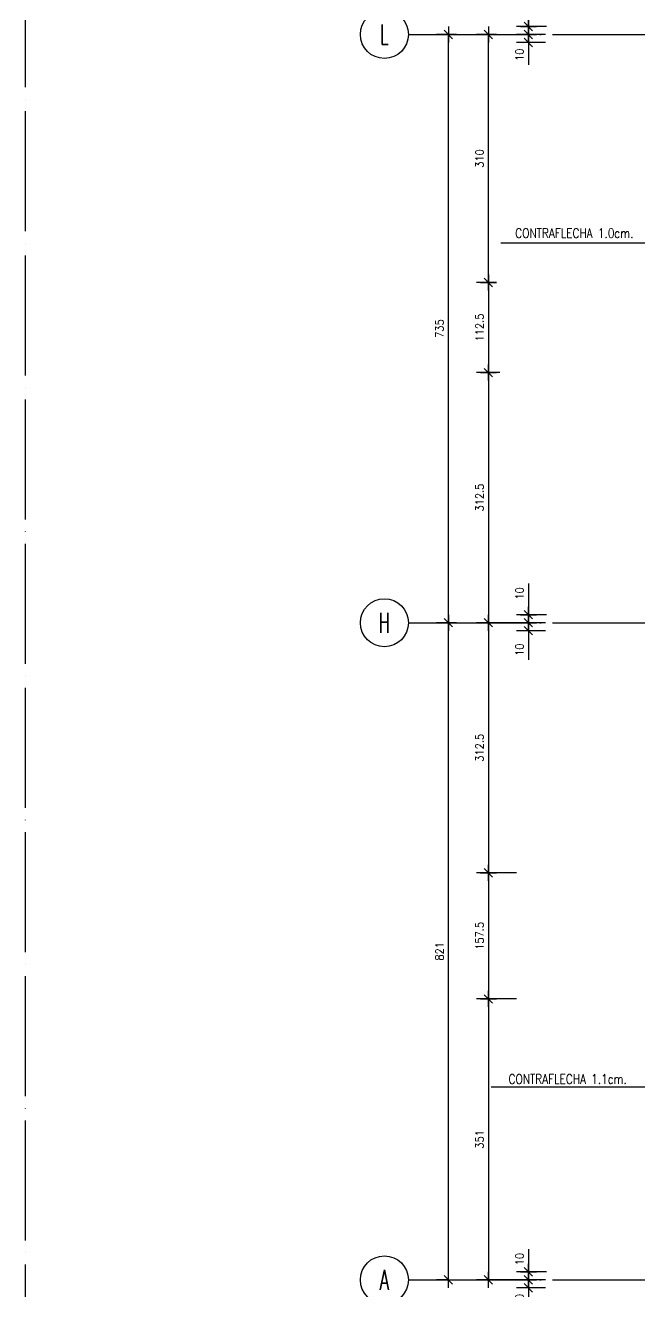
# Model space of a CAD drawing. Extents: x 2783 to 11950, y 3653 to 11429.
# Drawn here: x 2870 to 3638, y 4848 to 6430 of the extents above; entities that cross this region are included whole.
import ezdxf
from ezdxf.enums import TextEntityAlignment as Align

# ---------------------------------------------------------------- set-up
doc = ezdxf.new("R2010")
doc.units = 0
doc.header["$LTSCALE"] = 60
doc.header["$PDMODE"] = 1
doc.linetypes.add('EJES', pattern=[3, 2.5, -0.25, 0, -0.25])
doc.layers.get('0').update_dxf_attribs({"linetype": 'CONTINUOUS'})
doc.layers.get('DEFPOINTS').update_dxf_attribs({"linetype": 'CONTINUOUS'})
for name, color, linetype in [('COTAS', 3, 'CONTINUOUS'), ('EJES', 1, 'EJES'), ('TEXTOS', 2, 'CONTINUOUS'), ('TITULO', 6, 'CONTINUOUS')]:
    doc.layers.add(name, color=color, linetype=linetype)
doc.layers.add('CROP', color=8, linetype='EJES', plot=False)
doc.styles.add('COTAS', font='romans.shx', dxfattribs={"width": 0.9})
doc.styles.add('ROMANS', font='romans.shx', dxfattribs={"width": 0.9, "height": 10})
doc.dimstyles.new('50', dxfattribs={"dimtxt": 10, "dimasz": 1, "dimexe": 15, "dimexo": 0, "dimgap": 6, "dimtad": 1, "dimdec": 8, "dimdsep": 46, "dimtxsty": 'COTAS', "dimblk": '$COTA$', "dimcen": 0.09, "dimdle": 10, "dimclrd": 256, "dimclre": 256, "dimclrt": 2, "dimadec": 0, "dimazin": 0, "dimtfac": 1, "dimtdec": 8, "dimtmove": 0, "dimatfit": 2, "dimfxl": 35, "dimfxlon": 1, "dimtolj": 1, "dimarcsym": 0})
doc.dimstyles.new('50$7', dxfattribs={"dimtxt": 10, "dimasz": 12, "dimexe": 15, "dimexo": 0, "dimgap": 6, "dimtad": 1, "dimdec": 8, "dimdsep": 46, "dimtxsty": 'COTAS', "dimblk": '$COTA$', "dimcen": 0.09, "dimdle": 10, "dimclrd": 256, "dimclre": 256, "dimclrt": 2, "dimadec": 0, "dimazin": 0, "dimtfac": 1, "dimtdec": 8, "dimtmove": 0, "dimatfit": 2, "dimfxl": 35, "dimfxlon": 1, "dimtolj": 1, "dimarcsym": 0})

# ---------------------------------------------------------------- blocks, each defined once
blk = doc.blocks.new('*U8')
at = {"layer": 'CROP'}
blk.add_lwpolyline([(-1974.1, -572.3), (3557.7, -572.3), (3557.7, 2997.6), (-1974.1, 2997.6)], close=True, dxfattribs=at)
at = {"color": 2, "style": 'COTAS', "width": 0.9}
blk.add_attdef('ESCALA', (29.5, -27), '', height=12, dxfattribs=at)
at = {"layer": 'TITULO', "color": 7, "style": 'COTAS', "width": 0.9}
blk.add_attdef('TITULO', (25, 20), '', height=35, dxfattribs=at)
at = {"layer": 'TITULO', "color": 2, "style": 'COTAS', "width": 0.9}
blk.add_attdef('NV_LOSAS', text='', height=15, dxfattribs=at).set_placement((434.5, -56), align=Align.RIGHT)
blk.add_attdef('NIVEL', text='', height=15, dxfattribs=at).set_placement((522.8, -50), align=Align.MIDDLE)
blk.add_attdef('SIC', (602, -56), '', height=15, dxfattribs=at)
blk = doc.blocks.new('$EJE$')
at = {"color": 6}
blk.add_circle((0, 0), 30, dxfattribs=at)
at = {"color": 6, "style": 'COTAS', "width": 0.6}
blk.add_attdef('EJE', text='', height=25, dxfattribs=at).set_placement((0, 0), align=Align.MIDDLE)
blk = doc.blocks.new('$COTA$')
at = {"layer": 'COTAS'}
for p, q in [((0, -10), (0, 10)), ((5.303, 5.303), (-5.303, -5.303)), ((10, 0), (-10, 0))]:
    blk.add_line(p, q, dxfattribs=at)
blk = doc.blocks.new('*D15')
at = {"layer": 'COTAS', "lineweight": -2, "transparency": 16777216}
for p, q in [((3399, 5683.7), (3414, 5683.7)), ((3399, 4863.7), (3399, 5682.7)), ((3399, 4862.7), (3384, 4862.7))]:
    blk.add_line(p, q, dxfattribs=at)
at = {"layer": 'DEFPOINTS', "color": 0, "transparency": 16777216}
for p in [(3399, 5683.7), (3399, 5683.7), (3399, 4862.7)]:
    blk.add_point(p, dxfattribs=at)
at = {"layer": 'COTAS', "lineweight": -2, "transparency": 16777216}
for p, rotation in [((3399, 5683.7), 90), ((3399, 4862.7), 270)]:
    blk.add_blockref('$COTA$', p, dxfattribs=dict(at, rotation=rotation))
at = {"layer": 'COTAS', "color": 2, "transparency": 16777216, "insert": (3388, 5273.2), "char_height": 10, "attachment_point": 5, "rotation": 90, "style": 'COTAS'}
blk.add_mtext('\\A1;821', dxfattribs=at)
blk = doc.blocks.new('*D16')
at = {"layer": 'COTAS', "lineweight": -2, "transparency": 16777216}
for p, q in [((3399, 6418.7), (3384, 6418.7)), ((3399, 5684.7), (3399, 6417.7)), ((3399, 5683.7), (3384, 5683.7))]:
    blk.add_line(p, q, dxfattribs=at)
at = {"layer": 'DEFPOINTS', "color": 0, "transparency": 16777216}
for p in [(3399, 6418.7), (3399, 6418.7), (3399, 5683.7)]:
    blk.add_point(p, dxfattribs=at)
at = {"layer": 'COTAS', "lineweight": -2, "transparency": 16777216}
for p, rotation in [((3399, 6418.7), 90), ((3399, 5683.7), 270)]:
    blk.add_blockref('$COTA$', p, dxfattribs=dict(at, rotation=rotation))
at = {"layer": 'COTAS', "color": 2, "transparency": 16777216, "insert": (3388, 6051.2), "char_height": 10, "attachment_point": 5, "rotation": 90, "style": 'COTAS'}
blk.add_mtext('\\A1;735', dxfattribs=at)
blk = doc.blocks.new('*D85')
at = {"layer": 'COTAS', "lineweight": -2, "transparency": 16777216}
for p, q in [((3520.4, 6418.7), (3484, 6418.7)), ((3520.4, 6408.7), (3484, 6408.7)), ((3499, 6419.7), (3499, 6420.7)), ((3499, 6418.7), (3499, 6408.7)), ((3499, 6407.7), (3499, 6380.8))]:
    blk.add_line(p, q, dxfattribs=at)
at = {"layer": 'DEFPOINTS', "color": 0, "transparency": 16777216}
for p in [(3499, 6418.7), (3520.4, 6418.7), (3520.4, 6408.7)]:
    blk.add_point(p, dxfattribs=at)
at = {"layer": 'COTAS', "lineweight": -2, "transparency": 16777216}
for p, rotation in [((3499, 6418.7), 270), ((3499, 6408.7), 90)]:
    blk.add_blockref('$COTA$', p, dxfattribs=dict(at, rotation=rotation))
at = {"layer": 'COTAS', "color": 2, "transparency": 16777216, "insert": (3488, 6393.4), "char_height": 10, "attachment_point": 5, "rotation": 90, "style": 'COTAS'}
blk.add_mtext('\\A1;10', dxfattribs=at)
blk = doc.blocks.new('*D86')
at = {"layer": 'COTAS', "lineweight": -2, "transparency": 16777216}
for p, q in [((3499, 6457.3), (3499, 6428.7)), ((3521.5, 6428.7), (3484, 6428.7)), ((3499, 6429.7), (3499, 6430.7)), ((3499, 6418.7), (3499, 6428.7)), ((3499, 6418.7), (3499, 6428.7)), ((3520.4, 6418.7), (3484, 6418.7)), ((3499, 6417.7), (3499, 6416.7))]:
    blk.add_line(p, q, dxfattribs=at)
at = {"layer": 'DEFPOINTS', "color": 0, "transparency": 16777216}
for p in [(3499, 6428.7), (3521.5, 6428.7), (3520.4, 6418.7)]:
    blk.add_point(p, dxfattribs=at)
at = {"layer": 'COTAS', "lineweight": -2, "transparency": 16777216}
for p, rotation in [((3499, 6428.7), 270), ((3499, 6418.7), 90)]:
    blk.add_blockref('$COTA$', p, dxfattribs=dict(at, rotation=rotation))
at = {"layer": 'COTAS', "color": 2, "transparency": 16777216, "insert": (3488, 6444.6), "char_height": 10, "attachment_point": 5, "rotation": 90, "style": 'COTAS'}
blk.add_mtext('\\A1;10', dxfattribs=at)
blk = doc.blocks.new('*D95')
at = {"layer": 'COTAS', "lineweight": -2, "transparency": 16777216}
for p, q in [((3520.4, 5683.7), (3484, 5683.7)), ((3499, 5684.7), (3499, 5685.7)), ((3499, 5683.7), (3499, 5673.7)), ((3520.4, 5673.7), (3484, 5673.7)), ((3499, 5672.7), (3499, 5637.5))]:
    blk.add_line(p, q, dxfattribs=at)
at = {"layer": 'DEFPOINTS', "color": 0, "transparency": 16777216}
for p in [(3499, 5683.7), (3520.4, 5683.7), (3520.4, 5673.7)]:
    blk.add_point(p, dxfattribs=at)
at = {"layer": 'COTAS', "lineweight": -2, "transparency": 16777216}
for p, rotation in [((3499, 5683.7), 270), ((3499, 5673.7), 90)]:
    blk.add_blockref('$COTA$', p, dxfattribs=dict(at, rotation=rotation))
at = {"layer": 'COTAS', "color": 2, "transparency": 16777216, "insert": (3488, 5650.1), "char_height": 10, "attachment_point": 5, "rotation": 90, "style": 'COTAS'}
blk.add_mtext('\\A1;10', dxfattribs=at)
blk = doc.blocks.new('*D96')
at = {"layer": 'COTAS', "lineweight": -2, "transparency": 16777216}
for p, q in [((3499, 5732.9), (3499, 5693.7)), ((3499, 5694.7), (3499, 5695.7)), ((3521.8, 5693.7), (3484, 5693.7)), ((3520.4, 5683.7), (3484, 5683.7)), ((3499, 5683.7), (3499, 5693.7)), ((3499, 5683.7), (3499, 5693.7)), ((3499, 5682.7), (3499, 5681.7))]:
    blk.add_line(p, q, dxfattribs=at)
at = {"layer": 'DEFPOINTS', "color": 0, "transparency": 16777216}
for p in [(3499, 5693.7), (3520.4, 5683.7), (3521.8, 5693.7)]:
    blk.add_point(p, dxfattribs=at)
at = {"layer": 'COTAS', "lineweight": -2, "transparency": 16777216}
for p, rotation in [((3499, 5693.7), 270), ((3499, 5683.7), 90)]:
    blk.add_blockref('$COTA$', p, dxfattribs=dict(at, rotation=rotation))
at = {"layer": 'COTAS', "color": 2, "transparency": 16777216, "insert": (3488, 5720.3), "char_height": 10, "attachment_point": 5, "rotation": 90, "style": 'COTAS'}
blk.add_mtext('\\A1;10', dxfattribs=at)
blk = doc.blocks.new('*D97')
at = {"layer": 'COTAS', "lineweight": -2, "transparency": 16777216}
for p, q in [((3520.4, 4862.7), (3484, 4862.7)), ((3499, 4863.7), (3499, 4864.7)), ((3499, 4862.7), (3499, 4852.7)), ((3520.4, 4852.7), (3484, 4852.7)), ((3499, 4851.7), (3499, 4824.8))]:
    blk.add_line(p, q, dxfattribs=at)
at = {"layer": 'DEFPOINTS', "color": 0, "transparency": 16777216}
for p in [(3499, 4862.7), (3520.4, 4862.7), (3520.4, 4852.7)]:
    blk.add_point(p, dxfattribs=at)
at = {"layer": 'COTAS', "lineweight": -2, "transparency": 16777216}
for p, rotation in [((3499, 4862.7), 270), ((3499, 4852.7), 90)]:
    blk.add_blockref('$COTA$', p, dxfattribs=dict(at, rotation=rotation))
at = {"layer": 'COTAS', "color": 2, "transparency": 16777216, "insert": (3488, 4837.4), "char_height": 10, "attachment_point": 5, "rotation": 90, "style": 'COTAS'}
blk.add_mtext('\\A1;10', dxfattribs=at)
blk = doc.blocks.new('*D98')
at = {"layer": 'COTAS', "lineweight": -2, "transparency": 16777216}
for p, q in [((3499, 4901.3), (3499, 4872.7)), ((3499, 4873.7), (3499, 4874.7)), ((3521.5, 4872.7), (3484, 4872.7)), ((3520.4, 4862.7), (3484, 4862.7)), ((3499, 4862.7), (3499, 4872.7)), ((3499, 4862.7), (3499, 4872.7)), ((3499, 4861.7), (3499, 4860.7))]:
    blk.add_line(p, q, dxfattribs=at)
at = {"layer": 'DEFPOINTS', "color": 0, "transparency": 16777216}
for p in [(3499, 4872.7), (3520.4, 4862.7), (3521.5, 4872.7)]:
    blk.add_point(p, dxfattribs=at)
at = {"layer": 'COTAS', "lineweight": -2, "transparency": 16777216}
for p, rotation in [((3499, 4872.7), 270), ((3499, 4862.7), 90)]:
    blk.add_blockref('$COTA$', p, dxfattribs=dict(at, rotation=rotation))
at = {"layer": 'COTAS', "color": 2, "transparency": 16777216, "insert": (3488, 4888.6), "char_height": 10, "attachment_point": 5, "rotation": 90, "style": 'COTAS'}
blk.add_mtext('\\A1;10', dxfattribs=at)
blk = doc.blocks.new('*D198')
at = {"layer": 'COTAS', "lineweight": -2, "transparency": 16777216}
for p, q in [((3449, 6418.7), (3434, 6418.7)), ((3449, 6109.7), (3449, 6417.7)), ((3449, 6108.7), (3434, 6108.7))]:
    blk.add_line(p, q, dxfattribs=at)
at = {"layer": 'DEFPOINTS', "color": 0, "transparency": 16777216}
for p in [(3449, 6418.7), (3449, 6418.7), (3449, 6108.7)]:
    blk.add_point(p, dxfattribs=at)
at = {"layer": 'COTAS', "lineweight": -2, "transparency": 16777216}
for p, rotation in [((3449, 6418.7), 90), ((3449, 6108.7), 270)]:
    blk.add_blockref('$COTA$', p, dxfattribs=dict(at, rotation=rotation))
at = {"layer": 'COTAS', "color": 2, "transparency": 16777216, "insert": (3438, 6263.7), "char_height": 10, "attachment_point": 5, "rotation": 90, "style": 'COTAS'}
blk.add_mtext('\\A1;310', dxfattribs=at)
blk = doc.blocks.new('*D199')
at = {"layer": 'COTAS', "lineweight": -2, "transparency": 16777216}
for p, q in [((3449, 6108.7), (3434, 6108.7)), ((3449, 6107.7), (3449, 5997.2)), ((3463.3, 5996.2), (3434, 5996.2))]:
    blk.add_line(p, q, dxfattribs=at)
at = {"layer": 'DEFPOINTS', "color": 0, "transparency": 16777216}
for p in [(3449, 6108.7), (3449, 5996.2), (3463.3, 5996.2)]:
    blk.add_point(p, dxfattribs=at)
at = {"layer": 'COTAS', "lineweight": -2, "transparency": 16777216}
for p, rotation in [((3449, 6108.7), 90), ((3449, 5996.2), 270)]:
    blk.add_blockref('$COTA$', p, dxfattribs=dict(at, rotation=rotation))
at = {"layer": 'COTAS', "color": 2, "transparency": 16777216, "insert": (3438, 6052.5), "char_height": 10, "attachment_point": 5, "rotation": 90, "style": 'COTAS'}
blk.add_mtext('\\A1;112.5', dxfattribs=at)
blk = doc.blocks.new('*D200')
at = {"layer": 'COTAS', "lineweight": -2, "transparency": 16777216}
for p, q in [((3463.3, 5996.2), (3434, 5996.2)), ((3449, 5995.2), (3449, 5684.7)), ((3484, 5683.7), (3434, 5683.7))]:
    blk.add_line(p, q, dxfattribs=at)
at = {"layer": 'DEFPOINTS', "color": 0, "transparency": 16777216}
for p in [(3463.3, 5996.2), (3449, 5683.7), (3484, 5683.7)]:
    blk.add_point(p, dxfattribs=at)
at = {"layer": 'COTAS', "lineweight": -2, "transparency": 16777216}
for p, rotation in [((3449, 5996.2), 90), ((3449, 5683.7), 270)]:
    blk.add_blockref('$COTA$', p, dxfattribs=dict(at, rotation=rotation))
at = {"layer": 'COTAS', "color": 2, "transparency": 16777216, "insert": (3438, 5840), "char_height": 10, "attachment_point": 5, "rotation": 90, "style": 'COTAS'}
blk.add_mtext('\\A1;312.5', dxfattribs=at)
blk = doc.blocks.new('*D201')
at = {"layer": 'COTAS', "lineweight": -2, "transparency": 16777216}
for p, q in [((3484, 5683.7), (3434, 5683.7)), ((3449, 5682.7), (3449, 5372.2)), ((3484, 5371.2), (3434, 5371.2))]:
    blk.add_line(p, q, dxfattribs=at)
at = {"layer": 'DEFPOINTS', "color": 0, "transparency": 16777216}
for p in [(3484, 5683.7), (3449, 5371.2), (3691.5, 5371.2)]:
    blk.add_point(p, dxfattribs=at)
at = {"layer": 'COTAS', "lineweight": -2, "transparency": 16777216}
for p, rotation in [((3449, 5683.7), 90), ((3449, 5371.2), 270)]:
    blk.add_blockref('$COTA$', p, dxfattribs=dict(at, rotation=rotation))
at = {"layer": 'COTAS', "color": 2, "transparency": 16777216, "insert": (3438, 5527.5), "char_height": 10, "attachment_point": 5, "rotation": 90, "style": 'COTAS'}
blk.add_mtext('\\A1;312.5', dxfattribs=at)
blk = doc.blocks.new('*D202')
at = {"layer": 'COTAS', "lineweight": -2, "transparency": 16777216}
for p, q in [((3484, 5371.2), (3434, 5371.2)), ((3449, 5370.2), (3449, 5214.7)), ((3484, 5213.7), (3434, 5213.7))]:
    blk.add_line(p, q, dxfattribs=at)
at = {"layer": 'DEFPOINTS', "color": 0, "transparency": 16777216}
for p in [(3691.5, 5371.2), (3449, 5213.7), (3664.6, 5213.7)]:
    blk.add_point(p, dxfattribs=at)
at = {"layer": 'COTAS', "lineweight": -2, "transparency": 16777216}
for p, rotation in [((3449, 5371.2), 90), ((3449, 5213.7), 270)]:
    blk.add_blockref('$COTA$', p, dxfattribs=dict(at, rotation=rotation))
at = {"layer": 'COTAS', "color": 2, "transparency": 16777216, "insert": (3438, 5292.5), "char_height": 10, "attachment_point": 5, "rotation": 90, "style": 'COTAS'}
blk.add_mtext('\\A1;157.5', dxfattribs=at)
blk = doc.blocks.new('*D203')
at = {"layer": 'COTAS', "lineweight": -2, "transparency": 16777216}
for p, q in [((3484, 5213.7), (3434, 5213.7)), ((3449, 5212.7), (3449, 4863.7)), ((3484, 4862.7), (3434, 4862.7))]:
    blk.add_line(p, q, dxfattribs=at)
at = {"layer": 'DEFPOINTS', "color": 0, "transparency": 16777216}
for p in [(3664.6, 5213.7), (3449, 4862.7), (3570.3, 4862.7)]:
    blk.add_point(p, dxfattribs=at)
at = {"layer": 'COTAS', "lineweight": -2, "transparency": 16777216}
for p, rotation in [((3449, 5213.7), 90), ((3449, 4862.7), 270)]:
    blk.add_blockref('$COTA$', p, dxfattribs=dict(at, rotation=rotation))
at = {"layer": 'COTAS', "color": 2, "transparency": 16777216, "insert": (3438, 5038.2), "char_height": 10, "attachment_point": 5, "rotation": 90, "style": 'COTAS'}
blk.add_mtext('\\A1;351', dxfattribs=at)

msp = doc.modelspace()

# ---------------------------------------------------------------- linework, layer by layer
at = {"layer": 'EJES'}
for points in [[(3348.95585631, 6418.70691493), (7594.95585631, 6418.70691493)], [(3348.95585631, 5683.70691493), (4395.60286622, 5683.70691493)], [(3348.95585631, 4862.70691493), (7594.95585631, 4862.70691493)]]:
    msp.add_lwpolyline(points, dxfattribs=at)

# ---------------------------------------------------------------- block references
msp.add_blockref('*U8', (4844.17858983, 4225.60696946))
for p, values in [((3318.95585631, 6418.70691493), {'EJE': 'L'}), ((3318.95585631, 5683.70691493), {'EJE': 'H'}), ((3318.95585631, 4862.70691493), {'EJE': 'A'})]:
    msp.add_blockref('$EJE$', p).add_auto_attribs(values)

# ---------------------------------------------------------------- texts
at = {"layer": 'TEXTOS', "style": 'ROMANS', "width": 0.8}
for s, p in [('CONTRAFLECHA 1.0cm.', (3556.44553422, 6170.38496222)), ('CONTRAFLECHA 1.1cm.', (3548.13807099, 5113.5749274))]:
    msp.add_text(s, height=12, dxfattribs=at).set_placement(p, align=Align.MIDDLE)

# ---------------------------------------------------------------- dimensions: what is measured, and where the dimension line sits
at = {"layer": 'COTAS'}
for base, p1, p2, picture, middle in [((3498.9558563143, 6428.7069149326), (3520.412354856, 6418.7069149326), (3521.4985849121, 6428.7069149326), '*D86', (3498.9558563143, 6444.6098711581)), ((3498.9558563143, 5693.7069149326), (3520.412354856, 5683.7069149326), (3521.7701424261, 5693.7069149326), '*D96', (3498.9558563143, 5720.2882648464)), ((3498.9558563143, 4872.7069149326), (3520.412354856, 4862.7069149326), (3521.4985849121, 4872.7069149326), '*D98', (3498.9558563143, 4888.6098711581))]:
    dim = msp.add_linear_dim(base=base, p1=p1, p2=p2, angle=90, dimstyle='50', override={"dimtmove": 1}, dxfattribs=at)
    dim.commit()
    dim.dimension.update_dxf_attribs({"geometry": picture, "text_midpoint": middle, "dimtype": 160})
for base, p1, p2, picture, middle in [((3398.9558563143, 6418.7069149326), (3398.9558563143, 5683.7069149326), (3398.9558563143, 6418.7069149326), '*D16', (3387.9558563143, 6051.2069149326)), ((3448.9558563143, 6418.7069149326), (3448.9558563143, 6108.7069149326), (3448.9558563143, 6418.7069149326), '*D198', (3437.9558563143, 6263.7069149326)), ((3398.9558563143, 5683.7069149326), (3398.9558563143, 4862.7069149326), (3398.9558563143, 5683.7069149326), '*D15', (3387.9558563143, 5273.2069149326))]:
    dim = msp.add_linear_dim(base=base, p1=p1, p2=p2, angle=90, dimstyle='50', dxfattribs=at)
    dim.commit()
    dim.dimension.update_dxf_attribs({"geometry": picture, "text_midpoint": middle})
for base, p1, p2, picture, middle in [((3498.9558563143, 6418.7069149326), (3520.412354856, 6408.7069149326), (3520.412354856, 6418.7069149326), '*D85', (3498.9558563143, 6393.4441754969)), ((3498.9558563143, 5683.7069149326), (3520.412354856, 5673.7069149326), (3520.412354856, 5683.7069149326), '*D95', (3498.9558563143, 5650.1354863611)), ((3498.9558563143, 4862.7069149326), (3520.412354856, 4852.7069149326), (3520.412354856, 4862.7069149326), '*D97', (3498.9558563143, 4837.4441754969))]:
    dim = msp.add_linear_dim(base=base, p1=p1, p2=p2, angle=90, dimstyle='50', dxfattribs=at)
    dim.commit()
    dim.dimension.update_dxf_attribs({"geometry": picture, "text_midpoint": middle, "dimtype": 160})
for base, p1, p2, picture, middle in [((3448.9558563143, 5996.2069149326), (3448.9558563143, 6108.7069149326), (3463.3113250643, 5996.2069149326), '*D199', (3437.9558563143, 6052.4569149326)), ((3448.9558563143, 5683.7069149326), (3463.3113250643, 5996.2069149326), (3483.9558563143, 5683.7069149326), '*D200', (3437.9558563143, 5839.9569149326)), ((3448.9558563143, 5371.2069149326), (3483.9558563143, 5683.7069149326), (3691.4558563143, 5371.2069149326), '*D201', (3437.9558563143, 5527.4569149326)), ((3448.9558563143, 5213.7069149326), (3691.4558563143, 5371.2069149326), (3664.6281327357, 5213.7069149326), '*D202', (3437.9558563143, 5292.4569149326)), ((3448.9558563143, 4862.7069149326), (3664.6281327357, 5213.7069149326), (3570.2774303518, 4862.7069149326), '*D203', (3437.9558563143, 5038.2069149326))]:
    dim = msp.add_linear_dim(base=base, p1=p1, p2=p2, angle=90, dimstyle='50', override={"dimtmove": 1}, dxfattribs=at)
    dim.commit()
    dim.dimension.update_dxf_attribs({"geometry": picture, "text_midpoint": middle})

# ---------------------------------------------------------------- leaders
for points in [[(3694.3847885, 6113.79620902), (3648.23121892, 6157.74436804), (3464.57826597, 6157.74436804)], [(3694.3847885, 5208.61762085), (3665.25545744, 5103.37991597), (3452.43366855, 5103.37991597)]]:
    msp.add_leader(points, dimstyle='50$7', override={"dimasz": 24, "dimtad": 0}, dxfattribs=at)

doc.saveas('drawing.dxf')
